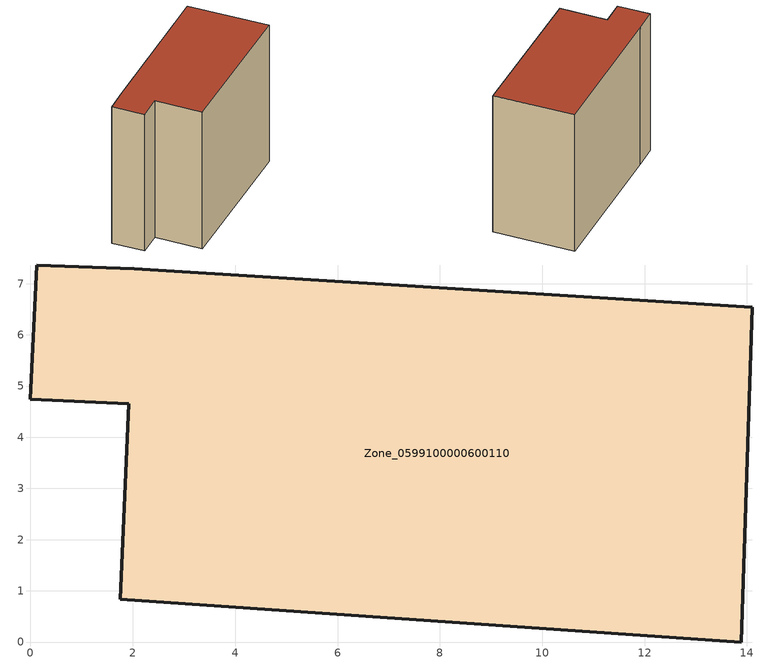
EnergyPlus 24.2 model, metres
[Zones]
Zone_0599100000600110
 floor ground (C_G): 14.1,6.54 13.89,0 1.75,0.83 1.92,4.66 0,4.75 0.12,7.37 2.03,7.3 z0
 wall outside (C_F): 2.03,7.3 0.12,7.37 0,4.75 1.92,4.66 1.75,0.83 13.89,0 14.1,6.54 2.03,7.3 z0:12.39
 roof outside (C_R): 14.1,6.54 2.03,7.3 0.12,7.37 0,4.75 1.92,4.66 1.75,0.83 13.89,0 z12.39
[BUILDING]
Pand.0599100000600110: North Axis=0; Terrain=City; Loads Convergence Tolerance Value=0.04; Temperature Convergence Tolerance Value=0.4; Solar Distribution=FullExterior; Maximum Number of Warmup Days=25; Minimum Number of Warmup Days=1
[Site:Location]
Rotterdam.The.Hague.AP_ZH_NLD Design_Conditions: Latitude=51.96; Longitude=4.45; Time Zone=1; Elevation=-4.5
[SITE:GROUNDTEMPERATURE:BUILDINGSURFACE]
18, 18, 18, 18, 18, 18, 18, 18, 18, 18, 18, 18
[MATERIAL] Thermal Absorptance=0.9; Solar Absorptance=0.7; Visible Absorptance=0.7
Name | Roughness | Thickness | Conductivity | Density | Specific Heat
G.TI.1946 | MediumSmooth | 0.15 | 1 | 540 | 1210
F.TI.1946 | Rough | 0.3 | 0.857143 | 1920 | 840
R.TI.1946 | MediumRough | 0.2 | 0.1 | 1500 | 1000
[CONSTRUCTION]
C_G: G.TI.1946
C_F: F.TI.1946
C_R: R.TI.1946
[ZONE]
Zone_0599100000600110: Type=1; Multiplier=1; Ceiling Height=Autocalculate; Volume=Autocalculate; Floor Area=autocalculate; Part of Total Floor Area=Yes
[ZONEINFILTRATION:DESIGNFLOWRATE]
Infil_Zone_0599100000600110: Zone or ZoneList or Space or SpaceList=Zone_0599100000600110; Schedule=AlwaysOn; Design Flow Rate Calculation Method=Flow/Area; Flow Rate per Floor Area=0.003; Constant Term Coefficient=1; Temperature Term Coefficient=0; Velocity Term Coefficient=0; Velocity Squared Term Coefficient=0
[HVACTEMPLATE:ZONE:IDEALLOADSAIRSYSTEM]
Zone_0599100000600110: Maximum Heating Supply Air Temperature=50; Minimum Cooling Supply Air Temperature=13; Maximum Heating Supply Air Humidity Ratio=0.0156; Minimum Cooling Supply Air Humidity Ratio=0.0077; Heating Limit=NoLimit; Cooling Limit=NoLimit; Dehumidification Control Type=ConstantSensibleHeatRatio; Cooling Sensible Heat Ratio=0.7; Dehumidification Setpoint=60; Humidification Control Type=None; Humidification Setpoint=30; Outdoor Air Method=None; Outdoor Air Flow Rate per Person=0.00944; Outdoor Air Flow Rate per Zone Floor Area=0; Outdoor Air Flow Rate per Zone=0; Demand Controlled Ventilation Type=None; Outdoor Air Economizer Type=NoEconomizer; Heat Recovery Type=None; Sensible Heat Recovery Effectiveness=0.7; Latent Heat Recovery Effectiveness=0.65
[ZONECONTROL:THERMOSTAT]
ThermostatControl_Zone_0599100000600110: Zone or ZoneList=Zone_0599100000600110; Control Type Schedule=DualSetpointControlType; Control 1=Thermostat_Zone_0599100000600110; Temperature Difference Between Cutout And Setpoint=0
[THERMOSTATSETPOINT:DUALSETPOINT]
Thermostat_Zone_0599100000600110: Heating Setpoint Temperature Schedule=HeatingSetpoint_Zone_0599100000600110; Cooling Setpoint Temperature Schedule=CoolingSetpoint_Zone_0599100000600110
[SCHEDULE:COMPACT]
HeatingSetpoint_Zone_0599100000600110: Through: 12/31, For: AllDays, Until: 24:00, 21
CoolingSetpoint_Zone_0599100000600110: Through: 12/31, For: AllDays, Until: 24:00, 24
DualSetpointControlType: Through: 12/31, For: AllDays, Until: 24:00, 4
AlwaysOn: Through: 12/31, For: AllDays, Until: 24:00, 1
